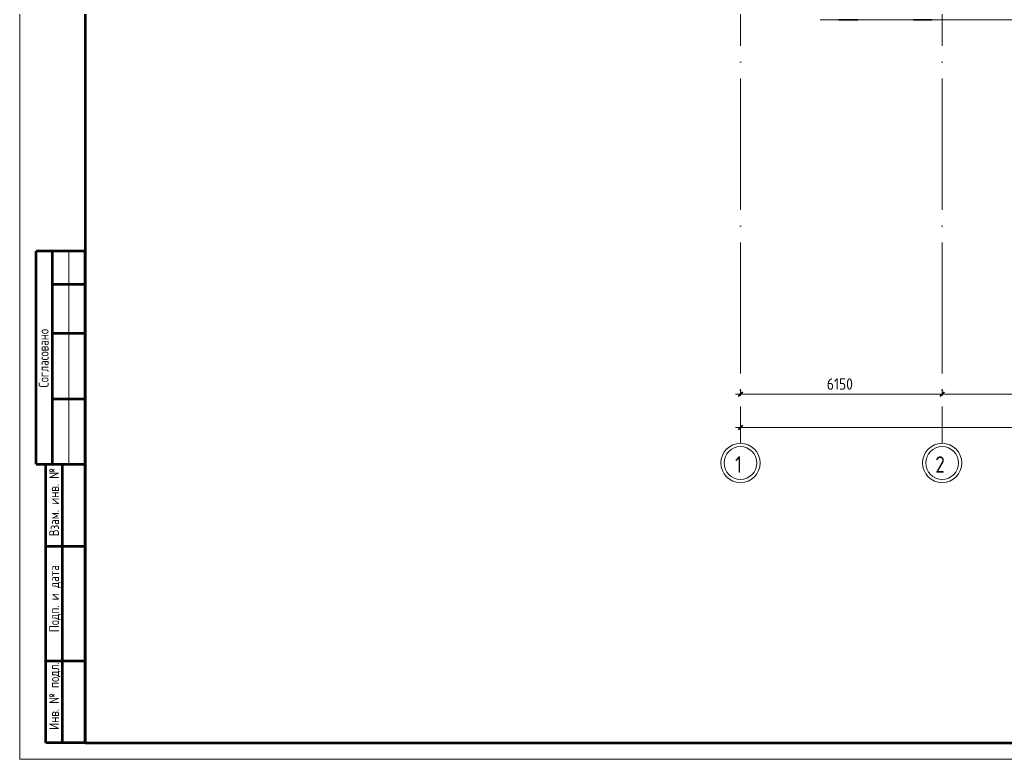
# Model space of a CAD drawing. Header units: millimetres. Extents: x -259793 to 1187961, y -549744 to 43070.
# Drawn here: x 222168 to 252251, y -41030 to -18465 of the extents above; entities that cross this region are included whole.
import ezdxf

# ---------------------------------------------------------------- set-up
doc = ezdxf.new("R2010")
doc.units = ezdxf.units.MM
doc.linetypes.add('ADSK_Линия сетки', pattern=[25, 20, -2.5, 0, -2.5])
for name, color, linetype, lineweight in [('Оси', 252, 'Continuous', 9), ('ОФ_рамка', 8, 'Continuous', 60), ('Размеры', 7, 'Continuous', 9), ('Стены наружные', 7, 'Continuous', 18)]:
    doc.layers.add(name, color=color, linetype=linetype, lineweight=lineweight)
doc.styles.add('GOST Common', font='', dxfattribs={"width": 0.9, "height": 500})
doc.styles.add('GOST Common_1', font='', dxfattribs={"height": 250})
doc.styles.add('ГОСТ 2.304', font='')
doc.styles.get('GOST Common').set_extended_font_data('GOST type B')
doc.styles.get('GOST Common_1').set_extended_font_data('GOST type B')
doc.styles.get('ГОСТ 2.304').set_extended_font_data('GOST 2.304 type A')

# ---------------------------------------------------------------- blocks, each defined once
blk = doc.blocks.new('А0')
at = {"layer": 'ОФ_рамка', "color": 0, "linetype": 'Continuous', "lineweight": 5, "ltscale": 100}
for points in [[(222168, -309617), (222168, -393717)], [(222168, -393717), (341068, -393717)]]:
    blk.add_lwpolyline(points, dxfattribs=at)
at = {"layer": 'ОФ_рамка', "color": 0, "linetype": 'Continuous', "ltscale": 100}
for points in [[(224168, -310117), (224168, -393217)], [(224168, -393217), (340568, -393217)]]:
    blk.add_lwpolyline(points, dxfattribs=at)
at = {"layer": 'ОФ_рамка', "color": 0, "linetype": 'Continuous'}
for points in [[(222668, -384717), (222668, -378217)], [(224168, -378217), (222668, -378217)], [(223168, -384717), (223168, -378217)], [(224168, -393217), (224168, -378217)], [(223168, -379217), (224168, -379217)], [(223168, -380717), (224168, -380717)], [(223168, -382717), (224168, -382717)], [(222668, -384717), (224168, -384717)], [(222968, -393217), (222968, -384717)], [(223468, -393217), (223468, -384717)], [(222968, -387217), (224168, -387217)], [(222968, -390717), (224168, -390717)], [(224168, -393217), (222968, -393217)]]:
    blk.add_lwpolyline(points, dxfattribs=at)
at = {"layer": 'ОФ_рамка', "color": 0, "linetype": 'Continuous', "lineweight": 5}
blk.add_lwpolyline([(223668, -384717), (223668, -378217)], dxfattribs=at)
at = {"layer": 'ОФ_рамка', "color": 0, "linetype": 'Continuous', "lineweight": 5, "char_height": 300, "attachment_point": 1, "rotation": 90, "style": 'ГОСТ 2.304'}
for s, insert, width in [('\\fGOST 2.304 type A|b0|i0|c1|p34;\\W1.0000000000;\\T1.0000000000;\\o\\lСогласовано', (222748, -382374), 1992.86), ('\\fGOST 2.304 type A|b0|i0|c1|p34;\\W1.0000000000;\\T1.0000000000;\\o\\lВзам. инв. №', (223066, -386910), 2077.93), ('\\fGOST 2.304 type A|b0|i0|c1|p34;\\W1.0000000000;\\T1.0000000000;\\o\\lПодп. и дата', (223068, -389839), 2065.5), ('\\fGOST 2.304 type A|b0|i0|c1|p34;\\W1.0000000000;\\T1.0000000000;\\o\\lИнв. № подл.', (223065, -392816), 2070.21)]:
    blk.add_mtext(s, dxfattribs=dict(at, insert=insert, width=width))
blk = doc.blocks.new('3 этаж')
at = {"layer": 'Оси', "color": 251, "linetype": 'ADSK_Линия сетки', "ltscale": 200, "true_color": 0x636466}
for p, q in [((244146, -263), (244146, -31390)), ((250296, -263), (250296, -31390))]:
    blk.add_line(p, q, dxfattribs=at)
at = {"layer": 'Оси', "color": 251, "lineweight": 20, "true_color": 0x636466}
for centre, radius, start, end in [((244146, -31990), 600, 0, 180), ((244146, -31990), 500, 0, 180), ((250296, -31990), 600, 0, 180), ((250296, -31990), 500, 0, 180), ((244146, -31990), 600, 180, 0), ((244146, -31990), 500, 180, 0), ((250296, -31990), 600, 180, 0), ((250296, -31990), 500, 180, 0)]:
    blk.add_arc(centre, radius, start, end, dxfattribs=at)
at = {"layer": 'Размеры', "color": 251, "lineweight": 20, "true_color": 0x636466}
for p, q in [((244146, -29892), (244146, -29742)), ((250296, -29892), (250296, -29742)), ((250296, -29892), (250296, -29742)), ((243996, -29892), (250296, -29892)), ((244146, -29892), (244146, -29942)), ((250296, -29892), (250296, -29942)), ((250296, -29892), (255946, -29892)), ((250296, -29892), (250296, -29942)), ((243996, -30910), (311896, -30910)), ((244146, -30910), (244146, -30760)), ((244146, -30910), (244146, -30960))]:
    blk.add_line(p, q, dxfattribs=at)
at = {"layer": 'Размеры', "color": 251, "lineweight": 40, "true_color": 0x636466}
for p, q in [((244146, -29892), (244075, -29963)), ((244146, -29892), (244216, -29822)), ((250296, -29892), (250225, -29963)), ((250296, -29892), (250225, -29963)), ((250296, -29892), (250366, -29822)), ((250296, -29892), (250366, -29822)), ((244146, -30910), (244075, -30981)), ((244146, -30910), (244216, -30840))]:
    blk.add_line(p, q, dxfattribs=at)
at = {"layer": 'Стены наружные', "color": 251, "true_color": 0x636466}
for p, q in [((246571, -18465), (246571, -18470)), ((247146, -18470), (246571, -18470)), ((249421, -18470), (247721, -18470)), ((255061, -18470), (249986, -18470))]:
    blk.add_line(p, q, dxfattribs=at)
at = {"layer": 'Стены наружные', "color": 251, "lineweight": 30, "true_color": 0x636466}
for p, q in [((247146, -18465), (247721, -18465)), ((247146, -18465), (247146, -18470)), ((247721, -18470), (247146, -18470)), ((247721, -18465), (247721, -18470)), ((249986, -18465), (249421, -18465)), ((249421, -18465), (249421, -18470)), ((249421, -18470), (249986, -18470)), ((249986, -18465), (249986, -18470))]:
    blk.add_line(p, q, dxfattribs=at)
at = {"layer": 'Стены наружные', "color": 251, "linetype": 'Continuous', "lineweight": 9, "true_color": 0x636466}
for p, q in [((247498, -18465), (247495, -18470)), ((247523, -18470), (247520, -18465))]:
    blk.add_line(p, q, dxfattribs=at)
at = {"layer": 'Оси', "color": 251, "true_color": 0x636466, "style": 'GOST Common', "width": 0.9}
for s, p in [('1', (243979, -32285)), ('2', (250085, -32285))]:
    blk.add_text(s, height=500, dxfattribs=at).set_placement(p)
at = {"layer": 'Размеры', "color": 251, "true_color": 0x636466, "style": 'GOST Common_1', "width": 0.9}
blk.add_text('6150', height=350, dxfattribs=at).set_placement((246781, -29755))

msp = doc.modelspace()

# ---------------------------------------------------------------- block references
msp.add_blockref('3 этаж', (0, 0))
at = {"layer": 'ОФ_рамка', "color": 0, "lineweight": -2}
msp.add_blockref('А0', (0, 352686.90518), dxfattribs=at)

doc.saveas('drawing.dxf')
